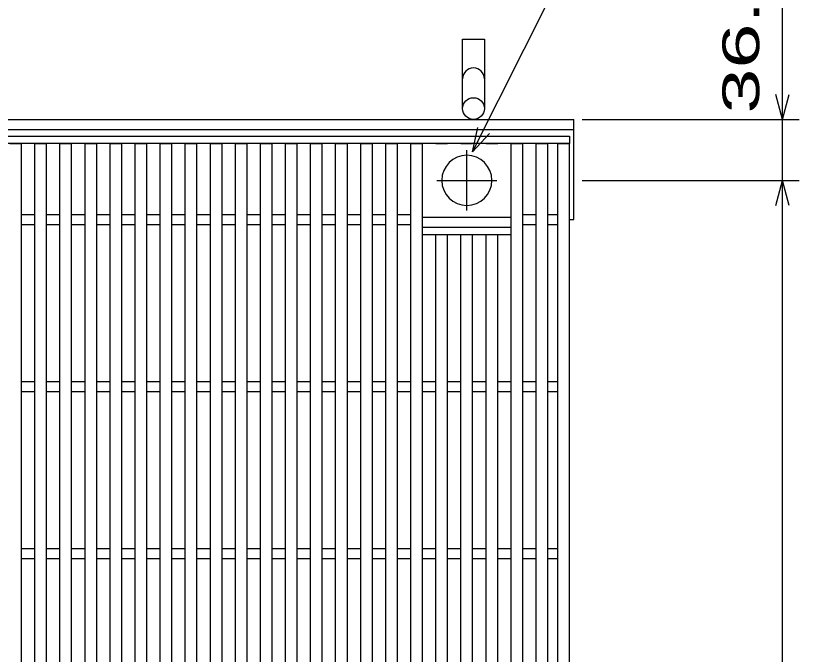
# Model space of a CAD drawing. Units: millimetres, scale not verified. Extents: x -1820 to 1731, y -1282 to 1054.
# Drawn here: x -684.5 to -215.5, y 188.7 to 571.1 of the extents above; entities that cross this region are included whole.
import ezdxf
from ezdxf.enums import TextEntityAlignment as Align

# ---------------------------------------------------------------- set-up
doc = ezdxf.new("R2010")
doc.units = ezdxf.units.MM
doc.header["$LTSCALE"] = 10
doc.linetypes.add('CHAIN', pattern=[18.5, 12, -1.5, 3.5, -1.5])
for name, color, linetype, lineweight in [('16', 3, 'Continuous', 25), ('19', 6, 'Continuous', 25), ('22', 4, 'Continuous', 25)]:
    doc.layers.add(name, color=color, linetype=linetype, lineweight=lineweight)
doc.styles.add('ベクトル', font='')
doc.styles.get('ベクトル').set_extended_font_data('ベクトル')

msp = doc.modelspace()

# ---------------------------------------------------------------- linework, layer by layer
at = {"layer": '16'}
for p, q in [((-1348, 499), (-353, 499)), ((-353, 499), (-353, 494.5)), ((-353, 494.5), (-1348, 494.5)), ((-688, 494.5), (-681, 494.5)), ((-681, -196.5), (-681, 494.5)), ((-673, -196.5), (-673, 494.5)), ((-673, 494.5), (-666, 494.5)), ((-666, -196.5), (-666, 494.5)), ((-658, -196.5), (-658, 494.5)), ((-658, 494.5), (-651, 494.5)), ((-651, -196.5), (-651, 494.5)), ((-643, -196.5), (-643, 494.5)), ((-643, 494.5), (-636, 494.5)), ((-636, -196.5), (-636, 494.5)), ((-628, -196.5), (-628, 494.5)), ((-628, 494.5), (-621, 494.5)), ((-621, -196.5), (-621, 494.5)), ((-613, -196.5), (-613, 494.5)), ((-613, 494.5), (-606, 494.5)), ((-606, -196.5), (-606, 494.5)), ((-598, -196.5), (-598, 494.5)), ((-598, 494.5), (-591, 494.5)), ((-591, -196.5), (-591, 494.5)), ((-583, -196.5), (-583, 494.5)), ((-583, 494.5), (-576, 494.5)), ((-576, -196.5), (-576, 494.5)), ((-568, -196.5), (-568, 494.5)), ((-568, 494.5), (-561, 494.5)), ((-561, -196.5), (-561, 494.5)), ((-553, -196.5), (-553, 494.5)), ((-553, 494.5), (-546, 494.5)), ((-546, -196.5), (-546, 494.5)), ((-538, -196.5), (-538, 494.5)), ((-538, 494.5), (-531, 494.5)), ((-531, -196.5), (-531, 494.5)), ((-523, -196.5), (-523, 494.5)), ((-523, 494.5), (-516, 494.5)), ((-516, -196.5), (-516, 494.5)), ((-508, -196.5), (-508, 494.5)), ((-508, 494.5), (-501, 494.5)), ((-501, -196.5), (-501, 494.5)), ((-493, -196.5), (-493, 494.5)), ((-493, 494.5), (-486, 494.5)), ((-486, -196.5), (-486, 494.5)), ((-478, -196.5), (-478, 494.5)), ((-478, 494.5), (-471, 494.5)), ((-471, -196.5), (-471, 494.5)), ((-463, -196.5), (-463, 494.5)), ((-463, 494.5), (-456, 494.5)), ((-456, -196.5), (-456, 494.5)), ((-448, -196.5), (-448, 494.5)), ((-448, 494.5), (-441, 494.5)), ((-441, -196.5), (-441, 494.5)), ((-433, 494.5), (-426, 494.5)), ((-418, 494.5), (-411, 494.5)), ((-403, 494.5), (-396, 494.5)), ((-388, -196.5), (-388, 494.5)), ((-388, 494.5), (-381, 494.5)), ((-381, -196.5), (-381, 494.5)), ((-373, -196.5), (-373, 494.5)), ((-373, 494.5), (-366, 494.5)), ((-366, -196.5), (-366, 494.5)), ((-360, -196.5), (-360, 494.5)), ((-360, 494.5), (-353, 494.5)), ((-353, -196.5), (-353, 494.5)), ((-681, 452), (-673, 452)), ((-666, 452), (-658, 452)), ((-651, 452), (-643, 452)), ((-636, 452), (-628, 452)), ((-621, 452), (-613, 452)), ((-606, 452), (-598, 452)), ((-591, 452), (-583, 452)), ((-576, 452), (-568, 452)), ((-561, 452), (-553, 452)), ((-546, 452), (-538, 452)), ((-531, 452), (-523, 452)), ((-516, 452), (-508, 452)), ((-501, 452), (-493, 452)), ((-486, 452), (-478, 452)), ((-471, 452), (-463, 452)), ((-456, 452), (-448, 452)), ((-441, 450.5), (-388, 450.5)), ((-381, 452), (-373, 452)), ((-366, 452), (-360, 452)), ((-681, 446), (-673, 446)), ((-666, 446), (-658, 446)), ((-651, 446), (-643, 446)), ((-636, 446), (-628, 446)), ((-621, 446), (-613, 446)), ((-606, 446), (-598, 446)), ((-591, 446), (-583, 446)), ((-576, 446), (-568, 446)), ((-561, 446), (-553, 446)), ((-546, 446), (-538, 446)), ((-531, 446), (-523, 446)), ((-516, 446), (-508, 446)), ((-501, 446), (-493, 446)), ((-486, 446), (-478, 446)), ((-471, 446), (-463, 446)), ((-456, 446), (-448, 446)), ((-381, 446), (-373, 446)), ((-366, 446), (-360, 446)), ((-441, 444.5), (-388, 444.5)), ((-441, 440), (-441, 444.5)), ((-388, 440), (-388, 444.5)), ((-441, 440), (-388, 440)), ((-433, -142), (-433, 440)), ((-426, -142), (-426, 440)), ((-418, -142), (-418, 440)), ((-411, -142), (-411, 440)), ((-403, -142), (-403, 440)), ((-396, -142), (-396, 440)), ((-681, 352), (-673, 352)), ((-666, 352), (-658, 352)), ((-651, 352), (-643, 352)), ((-636, 352), (-628, 352)), ((-621, 352), (-613, 352)), ((-606, 352), (-598, 352)), ((-591, 352), (-583, 352)), ((-576, 352), (-568, 352)), ((-561, 352), (-553, 352)), ((-546, 352), (-538, 352)), ((-531, 352), (-523, 352)), ((-516, 352), (-508, 352)), ((-501, 352), (-493, 352)), ((-486, 352), (-478, 352)), ((-471, 352), (-463, 352)), ((-456, 352), (-448, 352)), ((-441, 352), (-433, 352)), ((-426, 352), (-418, 352)), ((-411, 352), (-403, 352)), ((-396, 352), (-388, 352)), ((-381, 352), (-373, 352)), ((-366, 352), (-360, 352)), ((-681, 346), (-673, 346)), ((-666, 346), (-658, 346)), ((-651, 346), (-643, 346)), ((-636, 346), (-628, 346)), ((-621, 346), (-613, 346)), ((-606, 346), (-598, 346)), ((-591, 346), (-583, 346)), ((-576, 346), (-568, 346)), ((-561, 346), (-553, 346)), ((-546, 346), (-538, 346)), ((-531, 346), (-523, 346)), ((-516, 346), (-508, 346)), ((-501, 346), (-493, 346)), ((-486, 346), (-478, 346)), ((-471, 346), (-463, 346)), ((-456, 346), (-448, 346)), ((-441, 346), (-433, 346)), ((-426, 346), (-418, 346)), ((-411, 346), (-403, 346)), ((-396, 346), (-388, 346)), ((-381, 346), (-373, 346)), ((-366, 346), (-360, 346)), ((-681, 252), (-673, 252)), ((-666, 252), (-658, 252)), ((-651, 252), (-643, 252)), ((-636, 252), (-628, 252)), ((-621, 252), (-613, 252)), ((-606, 252), (-598, 252)), ((-591, 252), (-583, 252)), ((-576, 252), (-568, 252)), ((-561, 252), (-553, 252)), ((-546, 252), (-538, 252)), ((-531, 252), (-523, 252)), ((-516, 252), (-508, 252)), ((-501, 252), (-493, 252)), ((-486, 252), (-478, 252)), ((-471, 252), (-463, 252)), ((-456, 252), (-448, 252)), ((-441, 252), (-433, 252)), ((-426, 252), (-418, 252)), ((-411, 252), (-403, 252)), ((-396, 252), (-388, 252)), ((-381, 252), (-373, 252)), ((-366, 252), (-360, 252)), ((-681, 246), (-673, 246)), ((-666, 246), (-658, 246)), ((-651, 246), (-643, 246)), ((-636, 246), (-628, 246)), ((-621, 246), (-613, 246)), ((-606, 246), (-598, 246)), ((-591, 246), (-583, 246)), ((-576, 246), (-568, 246)), ((-561, 246), (-553, 246)), ((-546, 246), (-538, 246)), ((-531, 246), (-523, 246)), ((-516, 246), (-508, 246)), ((-501, 246), (-493, 246)), ((-486, 246), (-478, 246)), ((-471, 246), (-463, 246)), ((-456, 246), (-448, 246)), ((-441, 246), (-433, 246)), ((-426, 246), (-418, 246)), ((-411, 246), (-403, 246)), ((-396, 246), (-388, 246)), ((-381, 246), (-373, 246)), ((-366, 246), (-360, 246))]:
    msp.add_line(p, q, dxfattribs=at)
at = {"layer": '16', "linetype": 'CHAIN'}
for p, q in [((-414.5, 454.5), (-414.5, 490.5)), ((-432.5, 472.5), (-396.5, 472.5))]:
    msp.add_line(p, q, dxfattribs=at)
at = {"layer": '16'}
for start, end in [(90, 270), (270, 90)]:
    msp.add_arc((-414.5, 472.5), 15, start, end, dxfattribs=at)
at = {"layer": '19'}
for p, q in [((-417, 515.5), (-417, 557.12)), ((-417, 557.12), (-404, 557.12)), ((-404, 557.12), (-404, 515.5)), ((-1350.5, 509), (-350.5, 509)), ((-350.5, 449), (-350.5, 509)), ((-1350.5, 503), (-350.5, 503)), ((-353, 449), (-350.5, 449))]:
    msp.add_line(p, q, dxfattribs=at)
msp.add_circle((-410.5, 515.5), 6.5, dxfattribs=at)
msp.add_arc((-410.5, 533.34), 6.5, 0, 180, dxfattribs=at)
at = {"layer": '22'}
for p, q in [((-411, 489.5), (-331, 649.5)), ((-225.5, 509), (-225.5, 629)), ((-225.5, 509), (-229.5, 524)), ((-225.5, 509), (-221.5, 524)), ((-345.5, 509), (-215.5, 509)), ((-225.5, 472.5), (-225.5, 509)), ((-411, 489.5), (-408, 504.1)), ((-411, 489.5), (-401, 500.5)), ((-345.5, 472.5), (-215.5, 472.5)), ((-229.5, 457.5), (-225.5, 472.5)), ((-221.5, 457.5), (-225.5, 472.5)), ((-225.5, -174.5), (-225.5, 472.5))]:
    msp.add_line(p, q, dxfattribs=at)

# ---------------------------------------------------------------- texts
at = {"layer": '22', "color": 2, "style": 'ベクトル', "width": 1.65}
msp.add_text(' 36.5 ', height=21.99, rotation=90, dxfattribs=at).set_placement((-250.5, 499), align=Align.MIDDLE_LEFT)

doc.saveas('drawing.dxf')
